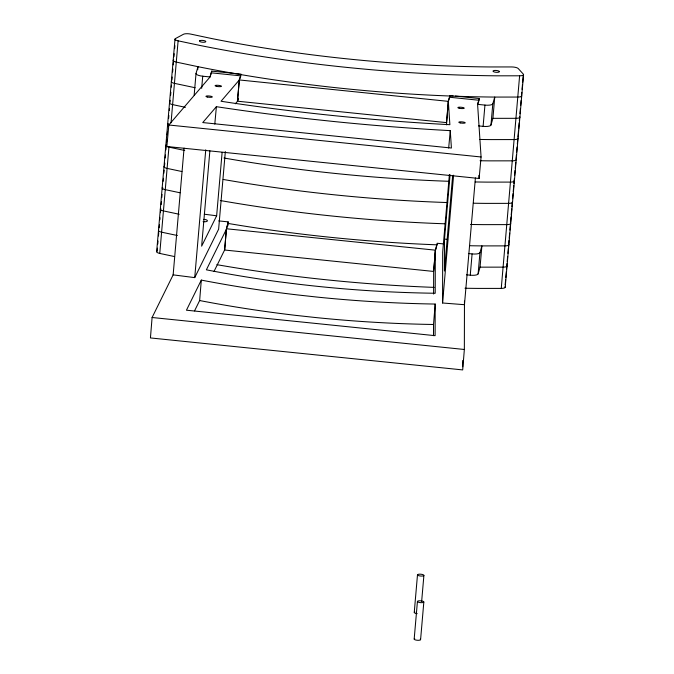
<?xml version="1.0" encoding="UTF-8"?>
<svg xmlns="http://www.w3.org/2000/svg" width="674" height="674" viewBox="0 0 674 674"><rect width="100%" height="100%" fill="white"/><g stroke="black" fill="none" stroke-linecap="round" stroke-linejoin="round"><path stroke-width="1.01" d="M433.5 335.711L433.525 324.489L435.185 304.05A505.087 184.819 4.6 0 1 317.033 297.074L297.403 294.917A505.087 184.819 4.6 0 1 201.307 280.098L186.445 310.2L435.109 335.669L435.185 304.05M433.601 294.033L433.652 271.277L435.311 250.838L437.148 243.263L443.416 243.904M435.311 250.838L435.21 293.249A481.354 176.141 4.6 0 1 206.379 269.819L226.321 229.43L228.149 221.864L218.747 220.904M475.406 177.936L464.462 304.699L442.574 302.997L442.692 252.135L449.398 174.507M450.064 174.692L444.495 239.118L444.419 271.024L452.65 175.687M462.701 366.766L462.718 360.455M173.412 274.318L152.097 317.496L150.437 337.935L462.693 369.916L464.352 349.477L464.47 301.126M194.542 310.891L199.647 300.537L201.307 280.098M226.321 229.43L224.661 249.877L213.995 271.479M227.82 225.95L228.149 221.864M156.654 251.697L175.013 39.092M157.421 248.108L157.16 251.149A5.527 1.567 4.9 0 0 159.763 253.432L174.549 256.567M157.775 244.064L158.036 241.022M158.474 235.959L158.735 232.926M159.174 227.863L159.435 224.821M159.873 219.766L160.041 217.736M160.479 212.672L160.741 209.639M161.179 204.576L161.44 201.543M161.794 197.49L162.055 194.449M162.493 189.394L162.67 187.364A5.527 1.567 4.9 0 0 165.265 189.655L180.059 192.781M163.192 181.289L163.453 178.256M163.892 173.193L164.153 170.151M164.591 165.096L164.768 163.066M165.206 158.002L165.467 154.969M165.905 149.906L166.166 146.873M166.604 141.81L166.773 139.779M167.211 134.724L167.472 131.683M167.91 126.619L168.171 123.586A5.527 1.567 4.9 0 0 168.635 125.179M168.61 118.523L168.871 115.481M169.309 110.426L169.486 108.396M170.185 100.3L170.008 102.322A5.527 1.567 4.9 0 0 172.611 104.613L185.426 107.326M170.623 95.236L170.884 92.203M171.322 87.14L171.499 85.118M171.929 80.054L172.199 77.013M172.628 71.95L172.898 68.916M173.243 64.864L173.597 60.82M173.943 56.768L174.204 53.726M174.642 48.671L174.903 45.63M175.341 40.566L175.518 38.544L183.471 34.264A5.434 1.542 4.9 0 1 190.658 34.079L211.484 38.494A443.324 125.912 4.9 0 0 489.467 66.953L511.566 66.945A5.417 1.542 4.9 0 1 518.239 68.537L523.369 74.191A5.434 1.542 4.9 0 1 519.612 75.8L496.578 75.817A473.291 134.421 4.9 0 1 199.816 45.428L178.113 40.828A5.527 1.567 4.9 0 1 175.518 38.544M159.763 253.432L168.938 147.134A5.527 1.567 4.9 0 1 166.082 145.011M171.036 122.837L178.113 40.828M184.086 148.103L173.142 274.866L194.727 277.621L218.629 229.194L225.335 151.566M521.533 95.447A5.434 1.542 4.9 0 1 517.775 97.056L494.741 97.073A473.291 134.421 4.9 0 1 197.979 66.684L196.033 73.424L194.196 94.68A7.321 2.081 4.9 0 0 194.525 95.514M197.718 69.725L197.979 66.684L176.276 62.092A5.527 1.567 4.9 0 1 173.681 59.801M201.669 88.353L202.722 76.204A7.321 2.081 4.9 0 1 196.033 73.424M455.236 96.062L479.273 98.522L477.596 104.352L481.076 156.983L479.113 178.484L166.857 146.502L168.82 125.002L210.061 76.954L211.746 71.124L241.014 74.123L239.329 79.953L237.366 101.454L235.336 103.821M194.727 277.621L205.755 149.813M209.875 150.824L201.644 246.162L216.64 215.79L222.117 152.391M228.166 222.942L226.481 228.772L224.644 250.029L433.643 271.437L435.48 250.172L437.156 244.35M446.491 122.609L237.501 101.21L239.329 79.953L240.862 75.867L211.594 72.868M446.576 121.598L448.328 101.353L450.005 95.523L453.147 95.843M446.5 124.884L448.328 101.353L450.005 95.523M414.249 612.413L417.492 574.787M442.574 302.997L453.602 175.189M414.181 639.019L417.433 601.402M421.638 601.579L423.895 575.444A3.218 0.918 4.9 0 0 419.321 574.181A3.218 0.918 4.9 0 0 418.874 575.731A3.218 0.918 4.9 0 0 423.895 575.444M420.584 639.677L423.828 602.051A3.218 0.918 4.9 0 0 419.253 600.787A3.218 0.918 4.9 0 0 418.807 602.337A3.218 0.918 4.9 0 0 423.828 602.051M479.273 98.522L479.13 100.266L449.861 97.267M466.585 274.807L470.258 275.186L472.095 253.921A7.321 2.081 4.9 0 0 479.947 252.632L481.893 245.9L504.927 245.884A5.434 1.542 4.9 0 0 508.676 244.274M483.106 126.358L484.943 105.102A7.321 2.081 4.9 0 0 492.804 103.813L494.741 97.073L492.913 118.338L490.967 125.069A7.321 2.081 4.9 0 1 483.106 126.358L478.515 125.895M470.258 275.186A7.321 2.081 4.9 0 0 478.119 273.897L479.947 252.632M490.967 125.069L492.804 103.813M478.119 273.897L480.056 267.157L481.893 245.9A473.291 134.421 4.9 0 1 469.685 245.732M464.993 288.236A473.291 134.421 4.9 0 0 478.228 288.413L501.254 288.405L519.612 75.8M505.18 284.765L505.618 279.702M505.795 277.68L506.317 271.605M506.494 269.583L507.016 263.509M507.193 261.478L507.632 256.423M507.893 253.382L508.331 248.318M508.508 246.296L509.03 240.222M509.207 238.2L509.645 233.137M509.906 230.095L510.344 225.032M511.044 216.935L510.513 223.01A5.434 1.542 4.9 0 1 506.755 224.619L483.73 224.636A473.291 134.421 4.9 0 1 470.503 224.459M511.212 214.913L511.743 208.839M511.911 206.817L512.35 201.753M512.611 198.712L513.049 193.649M513.226 191.627L513.748 185.552M513.925 183.53L514.363 178.467M514.624 175.425L515.062 170.37M515.239 168.34L515.762 162.266M516.368 155.18L516.023 159.233A5.434 1.542 4.9 0 1 512.265 160.842L489.24 160.859A473.291 134.421 4.9 0 1 480.09 160.741M516.638 152.147L517.068 147.084M517.337 144.042L517.767 138.979M517.944 136.957L518.466 130.882M518.643 128.86L519.165 122.786M519.342 120.756L519.696 116.712A5.434 1.542 4.9 0 1 515.939 118.321L492.913 118.338M519.957 113.67L520.395 108.607M520.657 105.574L521.095 100.51M521.356 97.477L521.794 92.414M522.055 89.372L522.493 84.309M522.67 82.287L523.192 76.213M505.205 287.208L523.563 74.603M214.795 124.092L216.388 106.686A505.087 100.99 5.2 0 0 312.677 119.264L332.316 121.354A505.087 100.99 5.2 0 0 450.266 130.638L451.411 148.036L202.748 122.567L216.388 106.686M448.673 148.044L450.266 130.638M211.746 71.124L210.061 76.954L202.722 76.204M237.501 101.21L238.335 98.294M237.366 101.454L238.284 99.002M478.818 101.083L477.596 104.352L484.943 105.102M480.056 267.157L503.09 267.14A5.434 1.542 4.9 0 0 506.848 265.531M444.495 239.118L447.629 239.363M168.82 125.002L481.076 156.983M226.481 228.772L435.48 250.172M468.422 253.55L472.095 253.921M152.097 317.496L464.352 349.477M204.306 214.214L216.64 215.79M195.157 87.738L174.448 83.349A5.527 1.567 4.9 0 1 171.592 81.234M168.938 147.134L184.718 150.47M181.896 171.525L167.101 168.39A5.527 1.567 4.9 0 1 164.077 166.461M179.208 214.256L163.428 210.911A5.527 1.567 4.9 0 1 160.833 208.628M177.372 235.512L161.592 232.176A5.527 1.567 4.9 0 1 158.735 230.053M478.911 175.383L479.113 178.484M417.189 613.635A3.218 0.918 4.9 0 1 414.805 612.017M420.281 639.188A3.218 0.918 4.9 0 1 417.122 640.249A3.218 0.918 4.9 0 1 414.737 638.623M436.794 244.822A473.291 134.421 4.9 0 1 227.736 223.38M473.359 203.211A473.291 134.421 4.9 0 0 485.566 203.38L508.592 203.363A5.434 1.542 4.9 0 0 512.501 201.964M447.696 202.562A473.291 134.421 4.9 0 1 223.178 179.444M444.832 223.785A473.291 134.421 4.9 0 1 220.314 200.523M475.195 181.955A473.291 134.421 4.9 0 0 487.403 182.115L510.429 182.098A5.434 1.542 4.9 0 0 514.186 180.489M449.533 181.306A473.291 134.421 4.9 0 1 223.987 158.002M479.88 139.451A473.291 134.421 4.9 0 0 491.076 139.594L514.102 139.577A5.434 1.542 4.9 0 0 518.003 138.178M434.157 287.385A473.291 134.421 4.9 0 1 216.859 264.663M505.011 286.795A5.434 1.542 4.9 0 1 501.254 288.405M203.641 219.37A3.227 1.179 4.2 0 1 207.407 220.87A3.227 1.179 4.2 0 1 203.101 221.603M433.525 324.489A505.087 184.819 4.6 0 1 315.373 317.513L295.743 315.365A505.087 184.819 4.6 0 1 199.647 300.537M239.329 79.953L221.038 101.26A481.354 96.247 5.2 0 0 449.87 124.69L448.328 101.353L239.329 79.953M200.001 40.592L199.622 40.777A3.218 0.918 4.9 0 0 202.95 42.26A3.218 0.918 4.9 0 0 205.41 41.08A3.218 0.918 4.9 0 0 200.001 40.592M499.367 71.469L499.114 71.217A3.218 0.918 4.9 0 0 493.739 70.602A3.218 0.918 4.9 0 0 495.398 72.211A3.218 0.918 4.9 0 0 499.367 71.469M216.438 86.339A3.227 0.649 5.2 0 0 221.451 86.297A3.227 0.649 5.2 0 0 216.851 85.261A3.227 0.649 5.2 0 0 216.438 86.339M459.23 108.253A3.227 0.649 5.2 0 0 464.243 108.202A3.227 0.649 5.2 0 0 459.634 107.174A3.227 0.649 5.2 0 0 459.23 108.253M207.297 96.997A3.227 0.649 5.2 0 0 212.31 96.946A3.227 0.649 5.2 0 0 207.702 95.919A3.227 0.649 5.2 0 0 207.297 96.997M460.199 122.895A3.227 0.649 5.2 0 0 465.212 122.845A3.227 0.649 5.2 0 0 460.603 121.809A3.227 0.649 5.2 0 0 460.199 122.895"/></g></svg>
